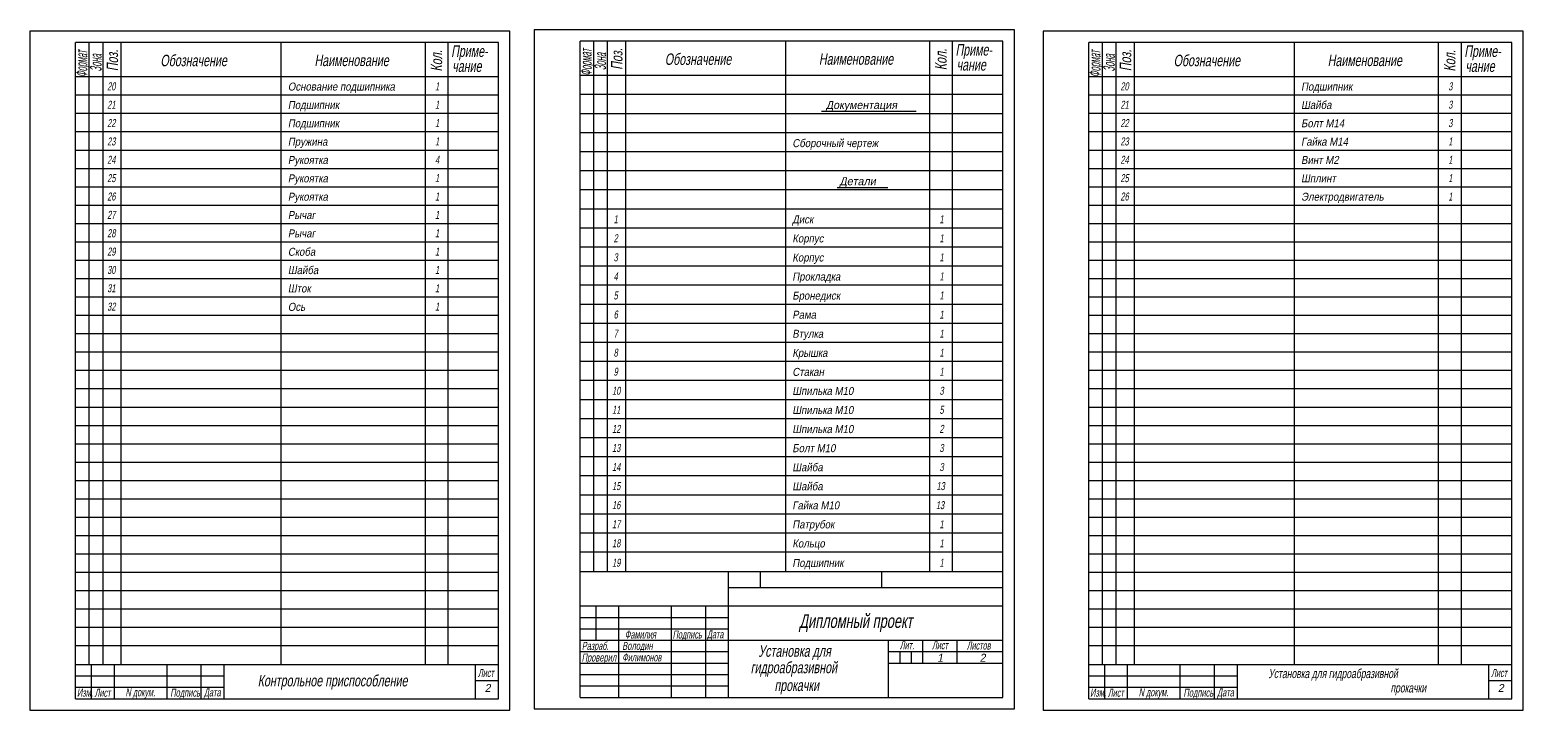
# Model space of a CAD drawing. Header units: millimetres. Extents: x 155 to 2756, y -275 to 1324.
# Drawn here: x 1125 to 1778, y -275 to 23 of the extents above; entities that cross this region are included whole.
import ezdxf

# ---------------------------------------------------------------- set-up
doc = ezdxf.new("R2010")
doc.units = ezdxf.units.MM
doc.layers.add('2', color=151, linetype='Continuous', lineweight=25)
doc.layers.add('TEXT', color=82, linetype='Continuous', lineweight=25)
doc.layers.add('TITLE_BLOCK', color=7, linetype='Continuous')
doc.styles.add('ST_5', font='w_russin.shx', dxfattribs={"width": 0.7, "oblique": 10, "height": 5})
doc.styles.add('style1', font='cad2win.shx', dxfattribs={"oblique": 10, "height": 5})

msp = doc.modelspace()

# ---------------------------------------------------------------- linework, layer by layer
at = {"layer": '2'}
for p, q in [((1471, -12.87), (1512.5, -12.87)), ((1477.89, -46.23), (1500.06, -46.23))]:
    msp.add_line(p, q, dxfattribs=at)
at = {"layer": 'TITLE_BLOCK'}
for p, q in [((1124.76, 22.17), (1124.76, -274.83)), ((1334.76, 22.17), (1124.76, 22.17)), ((1334.76, -274.83), (1334.76, 22.17)), ((1345.41, 22.76), (1345.41, -274.24)), ((1555.41, 22.76), (1345.41, 22.76)), ((1555.41, -274.24), (1555.41, 22.76)), ((1777.97, 22.17), (1567.97, 22.17)), ((1567.97, 22.17), (1567.97, -274.83)), ((1777.97, -274.83), (1777.97, 22.17)), ((1144.76, -269.83), (1144.76, 17.17)), ((1329.76, 17.17), (1144.76, 17.17)), ((1150.76, -254.83), (1150.76, 17.17)), ((1156.76, -254.83), (1156.76, 17.17)), ((1164.76, -254.83), (1164.76, 17.17)), ((1234.76, -254.83), (1234.76, 17.17)), ((1297.76, -254.83), (1297.76, 17.17)), ((1307.76, -254.83), (1307.76, 17.17)), ((1329.76, -269.83), (1329.76, 17.17)), ((1365.41, -269.24), (1365.41, 17.76)), ((1550.41, 17.76), (1365.41, 17.76)), ((1371.41, -214.24), (1371.41, 17.76)), ((1377.41, -214.24), (1377.41, 17.76)), ((1385.41, -214.24), (1385.41, 17.76)), ((1455.41, -214.24), (1455.41, 17.76)), ((1518.41, -214.24), (1518.41, 17.76)), ((1528.41, -214.24), (1528.41, 17.76)), ((1550.41, -269.24), (1550.41, 17.76)), ((1772.97, 17.17), (1587.97, 17.17)), ((1587.97, -269.83), (1587.97, 17.17)), ((1593.97, -254.83), (1593.97, 17.17)), ((1599.97, -254.83), (1599.97, 17.17)), ((1607.97, -254.83), (1607.97, 17.17)), ((1677.97, -254.83), (1677.97, 17.17)), ((1740.97, -254.83), (1740.97, 17.17)), ((1750.97, -254.83), (1750.97, 17.17)), ((1772.97, -269.83), (1772.97, 17.17)), ((1329.76, 2.17), (1144.76, 2.17)), ((1550.41, 2.76), (1365.41, 2.76)), ((1772.97, 2.17), (1587.97, 2.17)), ((1329.76, -5.86), (1144.76, -5.86)), ((1550.41, -5.58), (1365.41, -5.58)), ((1772.97, -5.86), (1587.97, -5.86)), ((1329.76, -13.89), (1144.76, -13.89)), ((1550.41, -13.92), (1365.41, -13.92)), ((1772.97, -13.89), (1587.97, -13.89)), ((1329.76, -21.92), (1144.76, -21.92)), ((1550.41, -22.26), (1365.41, -22.26)), ((1772.97, -21.92), (1587.97, -21.92)), ((1329.76, -29.95), (1144.76, -29.95)), ((1550.41, -30.6), (1365.41, -30.6)), ((1772.97, -29.95), (1587.97, -29.95)), ((1329.76, -37.98), (1144.76, -37.98)), ((1550.41, -38.94), (1365.41, -38.94)), ((1772.97, -37.98), (1587.97, -37.98)), ((1329.76, -46.01), (1144.76, -46.01)), ((1550.41, -47.28), (1365.41, -47.28)), ((1772.97, -46.01), (1587.97, -46.01)), ((1329.76, -54.04), (1144.76, -54.04)), ((1550.41, -55.62), (1365.41, -55.62)), ((1772.97, -54.04), (1587.97, -54.04)), ((1329.76, -62.07), (1144.76, -62.07)), ((1550.41, -63.96), (1365.41, -63.96)), ((1772.97, -62.07), (1587.97, -62.07)), ((1329.76, -70.1), (1144.76, -70.1)), ((1772.97, -70.1), (1587.97, -70.1)), ((1329.76, -78.13), (1144.76, -78.13)), ((1550.41, -72.3), (1365.41, -72.3)), ((1772.97, -78.13), (1587.97, -78.13)), ((1550.41, -80.64), (1365.41, -80.64)), ((1329.76, -86.16), (1144.76, -86.16)), ((1550.41, -88.98), (1365.41, -88.98)), ((1772.97, -86.16), (1587.97, -86.16)), ((1329.76, -94.19), (1144.76, -94.19)), ((1550.41, -97.32), (1365.41, -97.32)), ((1772.97, -94.19), (1587.97, -94.19)), ((1329.76, -102.22), (1144.76, -102.22)), ((1772.97, -102.22), (1587.97, -102.22)), ((1329.76, -110.25), (1144.76, -110.25)), ((1550.41, -105.66), (1365.41, -105.66)), ((1772.97, -110.25), (1587.97, -110.25)), ((1550.41, -114), (1365.41, -114)), ((1329.76, -118.28), (1144.76, -118.28)), ((1550.41, -122.34), (1365.41, -122.34)), ((1772.97, -118.28), (1587.97, -118.28)), ((1329.76, -126.31), (1144.76, -126.31)), ((1772.97, -126.31), (1587.97, -126.31)), ((1329.76, -134.34), (1144.76, -134.34)), ((1550.41, -130.68), (1365.41, -130.68)), ((1772.97, -134.34), (1587.97, -134.34)), ((1329.76, -142.37), (1144.76, -142.37)), ((1550.41, -139.02), (1365.41, -139.02)), ((1772.97, -142.37), (1587.97, -142.37)), ((1550.41, -147.36), (1365.41, -147.36)), ((1329.76, -150.4), (1144.76, -150.4)), ((1550.41, -155.7), (1365.41, -155.7)), ((1772.97, -150.4), (1587.97, -150.4)), ((1329.76, -158.43), (1144.76, -158.43)), ((1772.97, -158.43), (1587.97, -158.43)), ((1329.76, -166.46), (1144.76, -166.46)), ((1550.41, -164.04), (1365.41, -164.04)), ((1772.97, -166.46), (1587.97, -166.46)), ((1329.76, -174.49), (1144.76, -174.49)), ((1550.41, -172.38), (1365.41, -172.38)), ((1772.97, -174.49), (1587.97, -174.49)), ((1329.76, -182.52), (1144.76, -182.52)), ((1550.41, -180.72), (1365.41, -180.72)), ((1772.97, -182.52), (1587.97, -182.52)), ((1550.41, -189.06), (1365.41, -189.06)), ((1329.76, -190.55), (1144.76, -190.55)), ((1772.97, -190.55), (1587.97, -190.55)), ((1329.76, -198.58), (1144.76, -198.58)), ((1550.41, -197.4), (1365.41, -197.4)), ((1772.97, -198.58), (1587.97, -198.58)), ((1329.76, -206.61), (1144.76, -206.61)), ((1550.41, -205.74), (1365.41, -205.74)), ((1772.97, -206.61), (1587.97, -206.61)), ((1329.76, -214.64), (1144.76, -214.64)), ((1365.41, -214.24), (1550.41, -214.24)), ((1430.41, -229.24), (1430.41, -214.24)), ((1444.41, -221.24), (1444.41, -214.24)), ((1497.41, -221.24), (1497.41, -214.24)), ((1772.97, -214.64), (1587.97, -214.64)), ((1430.41, -221.24), (1550.41, -221.24)), ((1329.76, -222.67), (1144.76, -222.67)), ((1772.97, -222.67), (1587.97, -222.67)), ((1329.76, -230.7), (1144.76, -230.7)), ((1365.41, -229.24), (1550.41, -229.24)), ((1365.41, -234.24), (1430.41, -234.24)), ((1372.41, -244.24), (1372.41, -229.24)), ((1382.41, -269.24), (1382.41, -229.24)), ((1405.41, -269.24), (1405.41, -229.24)), ((1420.41, -269.24), (1420.41, -229.24)), ((1430.41, -269.24), (1430.41, -229.24)), ((1772.97, -230.7), (1587.97, -230.7)), ((1329.76, -238.73), (1144.76, -238.73)), ((1365.41, -239.24), (1430.41, -239.24)), ((1772.97, -238.73), (1587.97, -238.73)), ((1329.76, -246.76), (1144.76, -246.76)), ((1365.41, -244.24), (1550.41, -244.24)), ((1500.41, -269.24), (1500.41, -244.24)), ((1515.41, -254.24), (1515.41, -244.24)), ((1530.41, -254.24), (1530.41, -244.24)), ((1772.97, -246.76), (1587.97, -246.76)), ((1365.41, -249.24), (1430.41, -249.24)), ((1365.41, -254.24), (1430.41, -254.24)), ((1500.41, -249.24), (1550.41, -249.24)), ((1500.41, -254.24), (1550.41, -254.24)), ((1505.41, -254.24), (1505.41, -249.24)), ((1510.41, -254.24), (1510.41, -249.24)), ((1144.76, -254.83), (1329.76, -254.83)), ((1144.76, -259.83), (1209.76, -259.83)), ((1151.76, -269.83), (1151.76, -254.83)), ((1161.76, -269.83), (1161.76, -254.83)), ((1184.76, -269.83), (1184.76, -254.83)), ((1199.76, -269.83), (1199.76, -254.83)), ((1209.76, -269.83), (1209.76, -254.83)), ((1319.76, -269.83), (1319.76, -254.83)), ((1365.41, -259.24), (1430.41, -259.24)), ((1587.97, -254.83), (1772.97, -254.83)), ((1587.97, -259.83), (1652.97, -259.83)), ((1594.97, -269.83), (1594.97, -254.83)), ((1604.97, -269.83), (1604.97, -254.83)), ((1627.97, -269.83), (1627.97, -254.83)), ((1642.97, -269.83), (1642.97, -254.83)), ((1652.97, -269.83), (1652.97, -254.83)), ((1762.97, -269.83), (1762.97, -254.83)), ((1144.76, -264.83), (1209.76, -264.83)), ((1319.76, -261.83), (1329.76, -261.83)), ((1365.41, -264.24), (1430.41, -264.24)), ((1587.97, -264.83), (1652.97, -264.83)), ((1762.97, -261.83), (1772.97, -261.83)), ((1144.76, -269.83), (1329.76, -269.83)), ((1345.41, -274.24), (1555.41, -274.24)), ((1365.41, -269.24), (1550.41, -269.24)), ((1587.97, -269.83), (1772.97, -269.83)), ((1124.76, -274.83), (1334.76, -274.83)), ((1567.97, -274.83), (1777.97, -274.83))]:
    msp.add_line(p, q, dxfattribs=at)

# ---------------------------------------------------------------- texts
at = {"layer": 'TEXT', "style": 'style1', "oblique": 10}
for s, height, width, p in [('20', 3.5, 0.7, (1158.6, -3.71)), ('Основание подшипника', 3.5, 0.9, (1237.64, -3.8)), ('1', 3.5, 0.7, (1302.03, -3.71)), ('20', 3.5, 0.7, (1601.82, -3.71)), ('Подшипник', 3.5, 0.9, (1680.86, -3.8)), ('3', 3.5, 0.7, (1745.24, -3.71)), ('21', 3.5, 0.7, (1158.6, -11.74)), ('Подшипник', 3.5, 0.9, (1237.64, -11.83)), ('1', 3.5, 0.7, (1302.03, -11.74)), ('21', 3.5, 0.7, (1601.82, -11.74)), ('Шайба ', 3.5, 0.9, (1680.86, -11.83)), ('3', 3.5, 0.7, (1745.24, -11.74)), ('22', 3.5, 0.7, (1158.6, -19.77)), ('Подшипник', 3.5, 0.9, (1237.64, -19.86)), ('1', 3.5, 0.7, (1302.03, -19.77)), ('22', 3.5, 0.7, (1601.82, -19.77)), ('Болт М14', 3.5, 0.9, (1680.86, -19.86)), ('3', 3.5, 0.7, (1745.24, -19.77)), ('23', 3.5, 0.7, (1158.6, -27.8)), ('Пружина', 3.5, 0.9, (1237.64, -27.89)), ('1', 3.5, 0.7, (1302.03, -27.8)), ('Сборочный чертеж', 3.5, 0.9, (1458.3, -28.54)), ('23', 3.5, 0.7, (1601.82, -27.8)), ('Гайка М14', 3.5, 0.9, (1680.86, -27.89)), ('1', 3.5, 0.7, (1745.24, -27.8)), ('24', 3.5, 0.7, (1158.6, -35.83)), ('Рукоятка', 3.5, 0.9, (1237.64, -35.92)), ('4', 3.5, 0.7, (1302.03, -35.83)), ('24', 3.5, 0.7, (1601.82, -35.83)), ('Винт М2', 3.5, 0.9, (1680.86, -35.92)), ('1', 3.5, 0.7, (1745.24, -35.83)), ('25', 3.5, 0.7, (1158.6, -43.86)), ('Рукоятка', 3.5, 0.9, (1237.64, -43.95)), ('1', 3.5, 0.7, (1302.03, -43.86)), ('25', 3.5, 0.7, (1601.82, -43.86)), ('Шплинт', 3.5, 0.9, (1680.86, -43.95)), ('1', 3.5, 0.7, (1745.24, -43.86)), ('26', 3.5, 0.7, (1158.6, -51.89)), ('Рукоятка', 3.5, 0.9, (1237.64, -51.98)), ('1', 3.5, 0.7, (1302.03, -51.89)), ('26', 3.5, 0.7, (1601.82, -51.89)), ('Электродвигатель', 3.5, 0.9, (1680.86, -51.98)), ('1', 3.5, 0.7, (1745.24, -51.89)), ('27', 3.5, 0.7, (1158.6, -59.92)), ('Рычаг', 3.5, 0.9, (1237.64, -60.01)), ('1', 3.5, 0.7, (1302.03, -59.92)), ('1', 3.5, 0.7, (1380.13, -61.81)), ('Диск', 3.5, 0.9, (1458.3, -61.9)), ('1', 3.5, 0.7, (1522.68, -61.81)), ('28', 3.5, 0.7, (1158.6, -67.95)), ('Рычаг', 3.5, 0.9, (1237.64, -68.04)), ('1', 3.5, 0.7, (1302.03, -67.95)), ('2', 3.5, 0.7, (1380.13, -70.15)), ('Корпус', 3.5, 0.9, (1458.3, -70.24)), ('1', 3.5, 0.7, (1522.68, -70.15)), ('29', 3.5, 0.7, (1158.6, -75.98)), ('Скоба', 3.5, 0.9, (1237.64, -76.07)), ('1', 3.5, 0.7, (1302.03, -75.98)), ('3', 3.5, 0.7, (1380.13, -78.49)), ('Корпус', 3.5, 0.9, (1458.3, -78.58)), ('1', 3.5, 0.7, (1522.68, -78.49)), ('30', 3.5, 0.7, (1158.6, -84.01)), ('Шайба', 3.5, 0.9, (1237.64, -84.1)), ('1', 3.5, 0.7, (1302.03, -84.01)), ('4', 3.5, 0.7, (1380.13, -86.83)), ('Прокладка', 3.5, 0.9, (1458.3, -86.92)), ('1', 3.5, 0.7, (1522.68, -86.83)), ('31', 3.5, 0.7, (1158.6, -92.04)), ('Шток', 3.5, 0.9, (1237.64, -92.13)), ('1', 3.5, 0.7, (1302.03, -92.04)), ('32', 3.5, 0.7, (1158.6, -100.07)), ('Ось', 3.5, 0.9, (1237.64, -100.16)), ('1', 3.5, 0.7, (1302.03, -100.07)), ('5', 3.5, 0.7, (1380.13, -95.17)), ('Бронедиск', 3.5, 0.9, (1458.3, -95.26)), ('1', 3.5, 0.7, (1522.68, -95.17)), ('6', 3.5, 0.7, (1380.13, -103.51)), ('Рама', 3.5, 0.9, (1458.3, -103.6)), ('1', 3.5, 0.7, (1522.68, -103.51)), ('7', 3.5, 0.7, (1380.13, -111.85)), ('Втулка', 3.5, 0.9, (1458.3, -111.94)), ('1', 3.5, 0.7, (1522.68, -111.85)), ('8', 3.5, 0.7, (1380.13, -120.19)), ('Крышка', 3.5, 0.9, (1458.3, -120.28)), ('1', 3.5, 0.7, (1522.68, -120.19)), ('9', 3.5, 0.7, (1380.13, -128.53)), ('Стакан', 3.5, 0.9, (1458.3, -128.62)), ('1', 3.5, 0.7, (1522.68, -128.53)), ('10', 3.5, 0.7, (1379.45, -136.87)), ('Шпилька М10', 3.5, 0.9, (1458.3, -136.96)), ('3', 3.5, 0.7, (1522.68, -136.87)), ('11', 3.5, 0.7, (1379.45, -145.21)), ('Шпилька М10', 3.5, 0.9, (1458.3, -145.3)), ('5', 3.5, 0.7, (1522.68, -145.21)), ('12', 3.5, 0.7, (1379.45, -153.55)), ('Шпилька М10', 3.5, 0.9, (1458.3, -153.64)), ('2', 3.5, 0.7, (1522.68, -153.55)), ('13', 3.5, 0.7, (1379.45, -161.89)), ('Болт М10', 3.5, 0.9, (1458.3, -161.98)), ('3', 3.5, 0.7, (1522.68, -161.89)), ('14', 3.5, 0.7, (1379.45, -170.23)), ('Шайба ', 3.5, 0.9, (1458.3, -170.32)), ('3', 3.5, 0.7, (1522.68, -170.23)), ('15', 3.5, 0.7, (1379.45, -178.57)), ('Шайба', 3.5, 0.9, (1458.3, -178.66)), ('13', 3.5, 0.7, (1521.35, -178.57)), ('16', 3.5, 0.7, (1379.45, -186.91)), ('Гайка М10', 3.5, 0.9, (1458.3, -187)), ('13', 3.5, 0.7, (1521.11, -186.91)), ('17', 3.5, 0.7, (1379.45, -195.25)), ('Патрубок', 3.5, 0.9, (1458.3, -195.34)), ('1', 3.5, 0.7, (1522.68, -195.25)), ('18', 3.5, 0.7, (1379.45, -203.59)), ('Кольцо', 3.5, 0.9, (1458.3, -203.68)), ('1', 3.5, 0.7, (1522.68, -203.59)), ('19', 3.5, 0.7, (1379.45, -212.09)), ('Подшипник', 3.5, 0.9, (1458.3, -212.18)), ('1', 3.5, 0.7, (1522.68, -212.09)), ('Дипломный проект', 6, 0.7, (1461.35, -238.88)), ('Володин', 3.5, 0.7, (1383.9, -248.48)), ('Установка для', 5, 0.7, (1443.47, -251.5)), ('Филимонов', 3.5, 0.6, (1383.9, -253.48)), ('гидроабразивной', 5, 0.7, (1440.07, -258.68)), ('Контрольное приспособление', 5, 0.7, (1224.44, -264.44)), ('Установка для гидроабразивной', 4, 0.7, (1666.53, -260.82)), ('прокачки', 5, 0.7, (1450.49, -266.48)), ('прокачки', 4, 0.7, (1719.97, -267.1))]:
    msp.add_text(s, height=height, dxfattribs=dict(at, width=width)).set_placement(p)
for s, p in [('Документация', (1473.01, -11.85)), ('Детали', (1478.96, -45.21)), ('1', (1521.7, -253.68)), ('2', (1540.26, -253.68)), ('2', (1323.73, -266.9)), ('2', (1766.94, -266.9))]:
    msp.add_text(s, height=3.5, dxfattribs=at).set_placement(p)
at = {"layer": 'TITLE_BLOCK', "style": 'ST_5', "oblique": 10}
for s, width, p in [('Формат', 0.45, (1149.87, 2.08)), ('Поз.', 0.7, (1163.33, 4.71)), ('Кол.', 0.7, (1305.1, 4.55)), ('Формат', 0.45, (1370.52, 2.72)), ('Поз.', 0.7, (1383.98, 5.3)), ('Кол.', 0.7, (1525.76, 5.14)), ('Формат', 0.45, (1593.08, 2.08)), ('Поз.', 0.7, (1606.54, 4.71)), ('Кол.', 0.7, (1748.32, 4.55)), ('Зона', 0.5, (1156.13, 4.54)), ('Зона', 0.5, (1376.78, 5.13)), ('Зона', 0.5, (1599.34, 4.54))]:
    msp.add_text(s, height=5, rotation=90, dxfattribs=dict(at, width=width)).set_placement(p)
at = {"layer": 'TITLE_BLOCK', "style": 'ST_5', "oblique": 10, "width": 0.7}
for s, p in [('Приме-', (1309.05, 10.92)), ('Приме-', (1529.7, 11.51)), ('Приме-', (1752.27, 10.92)), ('Обозначение', (1181.87, 6.86)), ('Наименование', (1249.28, 6.9)), ('чание', (1309.5, 4.36)), ('Обозначение', (1402.53, 7.44)), ('Наименование', (1469.93, 7.49)), ('чание', (1530.15, 4.95)), ('Обозначение', (1625.09, 6.86)), ('Наименование', (1692.49, 6.9)), ('чание', (1752.71, 4.36))]:
    msp.add_text(s, height=5, dxfattribs=at).set_placement(p)
at = {"layer": 'TITLE_BLOCK', "oblique": 10}
for s, width, p in [('Фамилия', 0.6, (1385.05, -243.5)), ('Подпись', 0.6, (1405.95, -243.5)), ('Дата', 0.6, (1420.97, -243.42)), ('Разраб.', 0.6, (1366.24, -248.48)), ('Лит.', 0.6, (1505.32, -248.19)), ('Лист', 0.6, (1519.41, -248.19)), ('Листов', 0.6, (1534.6, -248.32)), ('Проверил', 0.56, (1366.16, -253.58)), ('Лист', 0.6, (1320.79, -260.31)), ('Лист', 0.6, (1764.01, -260.31)), ('Изм.', 0.56, (1145.34, -268.92)), ('Лист', 0.6, (1153.1, -269)), ('N докум.', 0.6, (1166.61, -268.76)), ('Подпись', 0.56, (1186.19, -268.92)), ('Дата', 0.56, (1200.9, -268.84)), ('Изм.', 0.56, (1588.55, -268.92)), ('Лист', 0.6, (1596.32, -269)), ('N докум.', 0.6, (1609.83, -268.76)), ('Подпись', 0.56, (1629.41, -268.92)), ('Дата', 0.56, (1644.12, -268.84))]:
    msp.add_text(s, height=3.5, dxfattribs=dict(at, width=width)).set_placement(p)

doc.saveas('drawing.dxf')
